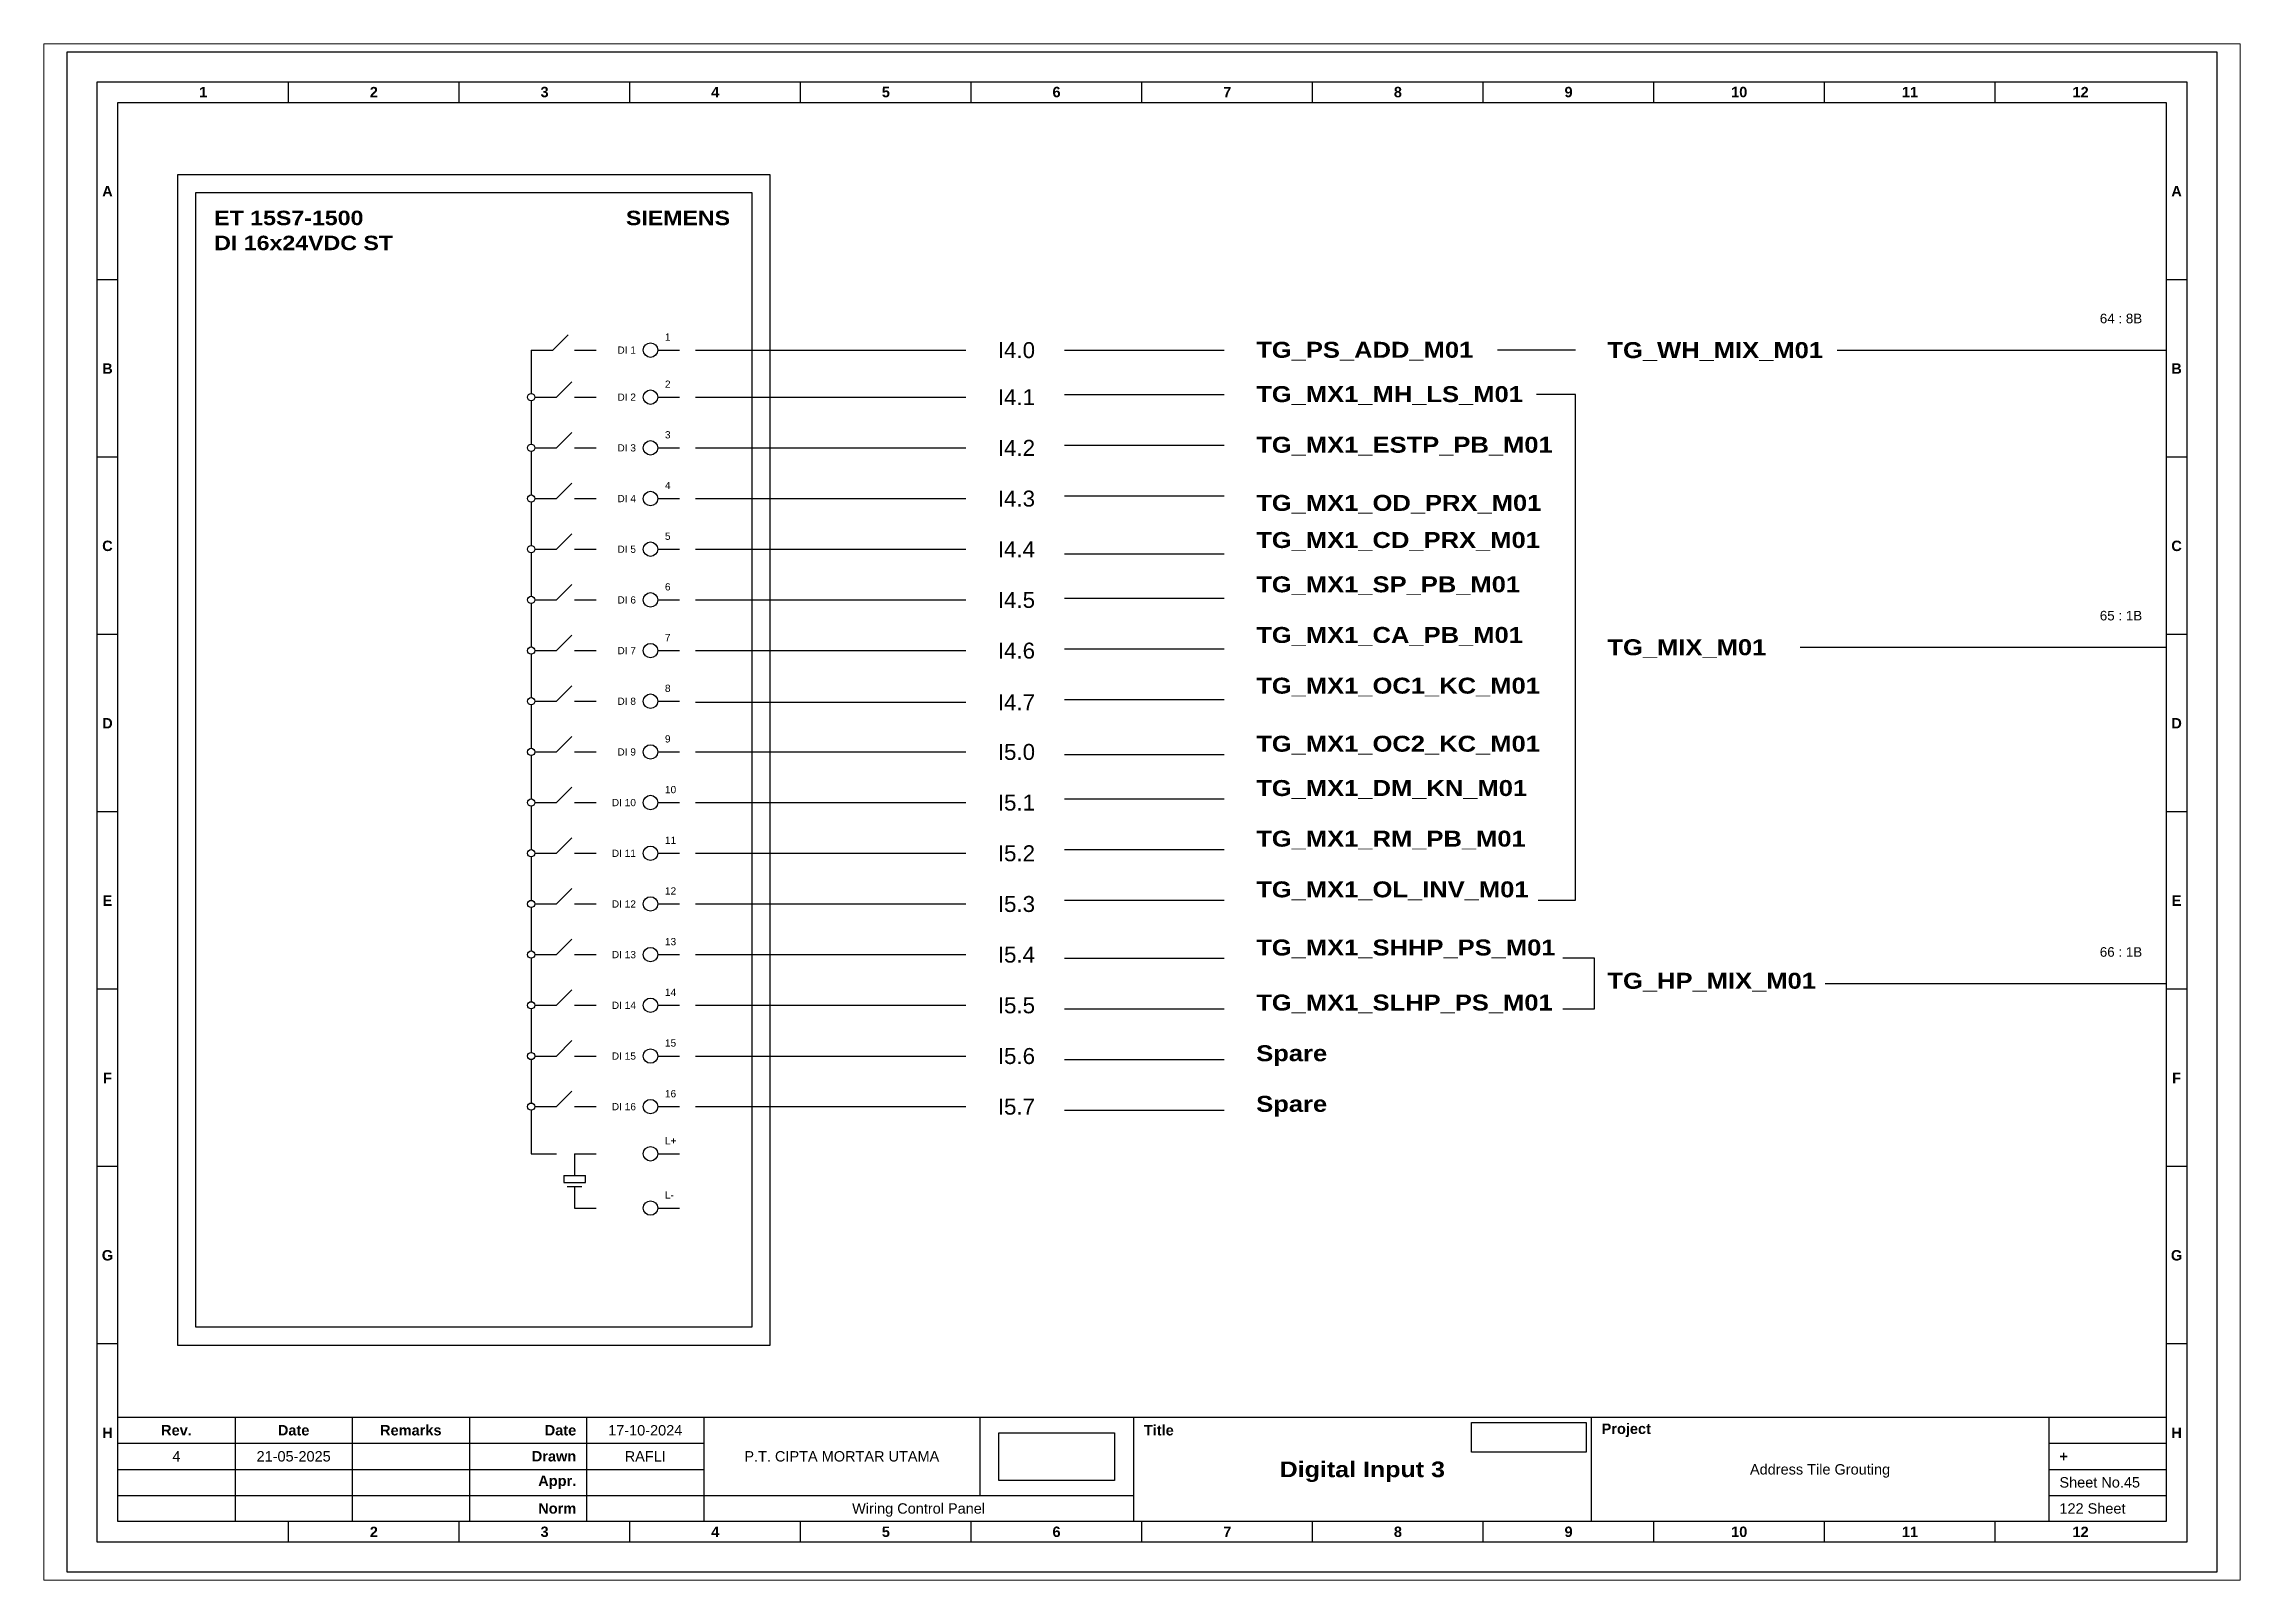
# Paper-space layout 'Card DI 3' of a CAD drawing. Header units: centimetres, sheet in millimetres. Extents: x -3 to 818, y -16 to 558.
# The model-space entities are those that its viewports show. They can reach past a viewport. Long polylines and large blocks are cut down to what shows.
import ezdxf
from ezdxf.enums import TextEntityAlignment as Align

# ---------------------------------------------------------------- set-up
doc = ezdxf.new("R2010")
doc.units = ezdxf.units.CM
doc.header["$MEASUREMENT"] = 0
doc.layers.add('MU Project Line', color=7, linetype='Continuous', true_color=0xfefefe)
doc.styles.add('Bold', font='ariblk.ttf', dxfattribs={"height": 25.4})
doc.styles.get("Standard").update_dxf_attribs({"font": 'arial.ttf'})
picture_1 = doc.add_image_def('image1.png', size_in_pixel=(2048, 847))
picture_2 = doc.add_image_def('image2.png', size_in_pixel=(2092, 542))

# ---------------------------------------------------------------- blocks, each defined once
blk = doc.blocks.new('KOP MU PROJECT')
at = {"color": 6, "ltscale": 50}
for p, q in [((27.74, 184.05), (27.74, 186.66)), ((49.13, 184.05), (49.13, 186.66)), ((70.51, 184.05), (70.51, 186.66)), ((91.89, 184.05), (91.89, 186.66)), ((113.27, 184.05), (113.27, 186.66)), ((134.66, 184.05), (134.66, 186.66)), ((156.04, 184.05), (156.04, 186.66)), ((177.42, 184.05), (177.42, 186.66)), ((198.8, 184.05), (198.8, 186.66)), ((220.19, 184.05), (220.19, 186.66)), ((241.57, 184.05), (241.57, 186.66)), ((6.36, 161.84), (3.75, 161.84)), ((265.59, 161.84), (262.98, 161.84)), ((6.36, 139.63), (3.75, 139.63)), ((265.59, 139.63), (262.98, 139.63)), ((6.36, 117.42), (3.75, 117.42)), ((265.59, 117.42), (262.98, 117.42)), ((6.36, 95.22), (3.75, 95.22)), ((265.59, 95.22), (262.98, 95.22)), ((6.36, 73.01), (3.75, 73.01)), ((265.59, 73.01), (262.98, 73.01)), ((6.36, 50.8), (3.75, 50.8)), ((265.59, 50.8), (262.98, 50.8)), ((6.36, 28.59), (3.75, 28.59)), ((265.59, 28.59), (262.98, 28.59)), ((27.74, 3.75), (27.74, 6.36)), ((49.13, 3.75), (49.13, 6.36)), ((70.51, 3.75), (70.51, 6.36)), ((91.89, 3.75), (91.89, 6.36)), ((113.27, 3.75), (113.27, 6.36)), ((134.66, 3.75), (134.66, 6.36)), ((156.04, 3.75), (156.04, 6.36)), ((177.42, 3.75), (177.42, 6.36)), ((198.8, 3.75), (198.8, 6.36)), ((220.19, 3.75), (220.19, 6.36)), ((241.57, 3.75), (241.57, 6.36))]:
    blk.add_line(p, q, dxfattribs=at)
at = {"ltscale": 50}
for p, q in [((6.36, 19.41), (262.98, 19.41)), ((21.04, 19.41), (21.04, 6.36)), ((35.72, 19.41), (35.72, 6.36)), ((50.41, 19.41), (50.41, 6.36)), ((65.09, 19.41), (65.09, 6.36)), ((79.77, 19.41), (79.77, 6.36)), ((114.35, 19.41), (114.35, 9.62)), ((133.6, 19.41), (133.6, 6.36)), ((190.95, 19.41), (190.95, 6.36)), ((248.3, 19.41), (248.3, 6.36)), ((6.36, 16.15), (79.77, 16.15)), ((248.3, 16.15), (262.98, 16.15)), ((6.36, 12.89), (79.77, 12.89)), ((248.3, 12.89), (262.98, 12.89)), ((6.36, 9.62), (133.6, 9.62)), ((248.3, 9.62), (262.98, 9.62))]:
    blk.add_line(p, q, dxfattribs=at)
at = {"color": 1, "ltscale": 50}
blk.add_lwpolyline([(269.34, 0), (0, 0), (0, 190.41), (269.34, 190.41)], close=True, dxfattribs=at)
at = {"color": 6, "ltscale": 50}
for points in [[(265.59, 3.75), (3.75, 3.75), (3.75, 186.66), (265.59, 186.66)], [(262.98, 6.36), (6.36, 6.36), (6.36, 184.05), (262.98, 184.05)]]:
    blk.add_lwpolyline(points, close=True, dxfattribs=at)
at = {"ltscale": 50, "char_height": 1.305, "attachment_point": 4}
for s, width, heights, insert in [('\\pxqc;{\\fArial|b1|i0|c0|p34;1}', 21.3825, [2.51], (6.36, 185.36)), ('\\pxqc;{\\fArial|b1|i0|c0|p34;2}', 21.3825, [2.51], (27.74, 185.36)), ('\\pxqc;{\\fArial|b1|i0|c0|p34;3}', 21.3825, [2.51], (49.13, 185.36)), ('\\pxqc;{\\fArial|b1|i0|c0|p34;4}', 21.3825, [2.51], (70.51, 185.36)), ('\\pxqc;{\\fArial|b1|i0|c0|p34;5}', 21.3825, [2.51], (91.89, 185.36)), ('\\pxqc;{\\fArial|b1|i0|c0|p34;6}', 21.3825, [2.51], (113.27, 185.36)), ('\\pxqc;{\\fArial|b1|i0|c0|p34;7}', 21.3825, [2.51], (134.66, 185.36)), ('\\pxqc;{\\fArial|b1|i0|c0|p34;8}', 21.3825, [2.51], (156.04, 185.36)), ('\\pxqc;{\\fArial|b1|i0|c0|p34;9}', 21.3825, [2.51], (177.42, 185.36)), ('\\pxqc;{\\fArial|b1|i0|c0|p34;10}', 21.3825, [2.51], (198.8, 185.36)), ('\\pxqc;{\\fArial|b1|i0|c0|p34;11}', 21.3825, [2.51], (220.19, 185.36)), ('\\pxqc;{\\fArial|b1|i0|c0|p34;12}', 21.3825, [2.51], (241.57, 185.36)), ('\\pxqc;{\\fArial|b1|i0|c0|p34;A}', 2.61, [2.51], (3.75, 172.95)), ('\\pxqc;{\\fArial|b1|i0|c0|p34;A}', 2.61, [2.51], (262.98, 172.95)), ('\\pxqc;{\\fArial|b1|i0|c0|p34;B}', 2.61, [2.51], (3.75, 150.74)), ('\\pxqc;{\\fArial|b1|i0|c0|p34;B}', 2.61, [2.51], (262.98, 150.74)), ('\\pxqc;{\\fArial|b1|i0|c0|p34;C}', 2.61, [2.51], (3.75, 128.53)), ('\\pxqc;{\\fArial|b1|i0|c0|p34;C}', 2.61, [2.51], (262.98, 128.53)), ('\\pxqc;{\\fArial|b1|i0|c0|p34;D}', 2.61, [2.51], (3.75, 106.32)), ('\\pxqc;{\\fArial|b1|i0|c0|p34;D}', 2.61, [2.51], (262.98, 106.32)), ('\\pxqc;{\\fArial|b1|i0|c0|p34;E}', 2.61, [2.51], (3.75, 84.11)), ('\\pxqc;{\\fArial|b1|i0|c0|p34;E}', 2.61, [2.51], (262.98, 84.11)), ('\\pxqc;{\\fArial|b1|i0|c0|p34;F}', 2.61, [2.51], (3.75, 61.9)), ('\\pxqc;{\\fArial|b1|i0|c0|p34;F}', 2.61, [2.51], (262.98, 61.9)), ('\\pxqc;{\\fArial|b1|i0|c0|p34;G}', 2.61, [2.51], (3.75, 39.69)), ('\\pxqc;{\\fArial|b1|i0|c0|p34;G}', 2.61, [2.51], (262.98, 39.69)), ('\\pxqc;{\\fArial|b1|i0|c0|p34;H}', 2.61, [2.51], (3.75, 17.47)), ('\\pxqc;{\\fArial|b1|i0|c0|p34;Rev.}', 14.6811, [2.88], (6.36, 17.78)), ('\\pxqc;{\\fArial|b1|i0|c0|p34;Date}', 14.6811, [2.88], (21.04, 17.78)), ('\\pxqc;{\\fArial|b1|i0|c0|p34;Remarks}', 14.6811, [2.88], (35.72, 17.78)), ('\\pxqr;{\\fArial|b1|i0|c0|p34;Date}', 13.3761, [2.88], (50.41, 17.78)), ('\\pxql;{\\fArial|b1|i0|c0|p34;Title}', 50.2419, [2.88], (134.9, 17.78)), ('\\pxql;{\\fArial|b1|i0|c0|p34;Project}', 50.2419, [2.88], (192.25, 17.78)), ('\\pxqc;{\\fArial|b1|i0|c0|p34;H}', 2.61, [2.51], (262.98, 17.47)), ('\\pxqr;{\\fArial|b1|i0|c0|p34;Drawn}', 13.3761, [2.88], (50.41, 14.52)), ('\\pxql;{\\fArial|b1|i0|c0|p34;+}', 14.6811, [2.88], (249.61, 14.52)), ('\\pxqr;{\\fArial|b1|i0|c0|p34;Appr.}', 13.3761, [2.88], (50.41, 11.26)), ('\\pxqr;{\\fArial|b1|i0|c0|p34;Norm}', 13.3761, [2.88], (50.41, 7.99)), ('\\pxqc;{\\fArial|b1|i0|c0|p34;2}', 21.3825, [2.51], (27.74, 5.06)), ('\\pxqc;{\\fArial|b1|i0|c0|p34;3}', 21.3825, [2.51], (49.13, 5.06)), ('\\pxqc;{\\fArial|b1|i0|c0|p34;4}', 21.3825, [2.51], (70.51, 5.06)), ('\\pxqc;{\\fArial|b1|i0|c0|p34;5}', 21.3825, [2.51], (91.89, 5.06)), ('\\pxqc;{\\fArial|b1|i0|c0|p34;6}', 21.3825, [2.51], (113.27, 5.06)), ('\\pxqc;{\\fArial|b1|i0|c0|p34;7}', 21.3825, [2.51], (134.66, 5.06)), ('\\pxqc;{\\fArial|b1|i0|c0|p34;8}', 21.3825, [2.51], (156.04, 5.06)), ('\\pxqc;{\\fArial|b1|i0|c0|p34;9}', 21.3825, [2.51], (177.42, 5.06)), ('\\pxqc;{\\fArial|b1|i0|c0|p34;10}', 21.3825, [2.51], (198.8, 5.06)), ('\\pxqc;{\\fArial|b1|i0|c0|p34;11}', 21.3825, [2.51], (220.19, 5.06)), ('\\pxqc;{\\fArial|b1|i0|c0|p34;12}', 21.3825, [2.51], (241.57, 5.06))]:
    blk.add_mtext_dynamic_manual_height_columns(s, width=width, gutter_width=0.0326, heights=heights, dxfattribs=dict(at, insert=insert))
at = {"ltscale": 50}
for tag, p in [('DATECREATED', (72.43, 17.78)), ('REV', (13.7, 14.52)), ('REVDATE', (28.38, 14.52)), ('REMARKS', (43.06, 14.52)), ('DRAWN', (72.43, 14.52)), ('COMPANY', (97.06, 14.52)), ('APPR', (72.43, 11.26)), ('PROJECT', (219.62, 12.89)), ('NORM', (72.43, 7.99)), ('DRAWINGCATEGORY', (106.68, 7.99)), ('DESCRIPTION', (162.27, 10.03))]:
    blk.add_attdef(tag, text='', height=1.3, dxfattribs=at).set_placement(p, align=Align.MIDDLE_CENTER)
at = {"ltscale": 50, "style": 'Bold'}
blk.add_attdef('TITLE', text='', height=1.96, dxfattribs=at).set_placement((162.27, 12.89), align=Align.MIDDLE_CENTER)
at = {"ltscale": 50}
for tag, p in [('SHEETNUMBER', (249.61, 11.26)), ('TOTALSHEET', (249.61, 7.99))]:
    blk.add_attdef(tag, text='', height=1.3, dxfattribs=at).set_placement(p, align=Align.MIDDLE_LEFT)
image = blk.add_image(picture_1, insert=(116.72, 11.48), size_in_units=(14.5, 6), dxfattribs=at)
image.dxf.flags = 15
image = blk.add_image(picture_2, insert=(175.94, 15.04), size_in_units=(14.36, 3.72), dxfattribs=at)
image.dxf.flags = 15

msp = doc.modelspace()

# ---------------------------------------------------------------- linework, layer by layer
at = {"ltscale": 50}
for p, q in [((2091.17, 2788.5), (2093.09, 2790.42)), ((2088.45, 2788.5), (2091.17, 2788.5)), ((2088.45, 2788.5), (2088.45, 2783.06)), ((2093.89, 2788.5), (2096.61, 2788.5)), ((2091.62, 2782.61), (2093.55, 2784.53)), ((2088.45, 2782.15), (2088.45, 2776.71)), ((2088.9, 2782.61), (2091.62, 2782.61)), ((2093.89, 2782.61), (2096.61, 2782.61)), ((2088.9, 2776.26), (2091.62, 2776.26)), ((2091.62, 2776.26), (2093.55, 2778.18)), ((2093.89, 2776.26), (2096.61, 2776.26)), ((2088.45, 2775.81), (2088.45, 2770.37)), ((2091.62, 2769.91), (2093.55, 2771.84)), ((2088.45, 2769.46), (2088.45, 2764.02)), ((2088.9, 2769.91), (2091.62, 2769.91)), ((2093.89, 2769.91), (2096.61, 2769.91)), ((2091.62, 2763.57), (2093.55, 2765.49)), ((2088.45, 2763.11), (2088.45, 2757.67)), ((2088.9, 2763.57), (2091.62, 2763.57)), ((2093.89, 2763.57), (2096.61, 2763.57)), ((2088.9, 2757.22), (2091.62, 2757.22)), ((2091.62, 2757.22), (2093.55, 2759.14)), ((2093.89, 2757.22), (2096.61, 2757.22)), ((2088.45, 2756.77), (2088.45, 2751.33)), ((2091.62, 2750.87), (2093.55, 2752.8)), ((2088.45, 2750.42), (2088.45, 2744.98)), ((2088.9, 2750.87), (2091.62, 2750.87)), ((2093.89, 2750.87), (2096.61, 2750.87)), ((2091.62, 2744.53), (2093.55, 2746.45)), ((2088.45, 2744.07), (2088.45, 2738.63)), ((2088.9, 2744.53), (2091.62, 2744.53)), ((2093.89, 2744.53), (2096.61, 2744.53)), ((2088.45, 2737.73), (2088.45, 2732.29)), ((2088.9, 2738.18), (2091.62, 2738.18)), ((2091.62, 2738.18), (2093.55, 2740.1)), ((2093.89, 2738.18), (2096.61, 2738.18)), ((2091.62, 2731.84), (2093.55, 2733.76)), ((2088.45, 2731.38), (2088.45, 2725.94)), ((2088.9, 2731.84), (2091.62, 2731.84)), ((2093.89, 2731.84), (2096.61, 2731.84)), ((2091.62, 2725.49), (2093.55, 2727.41)), ((2088.45, 2725.04), (2088.45, 2719.6)), ((2088.9, 2725.49), (2091.62, 2725.49)), ((2093.89, 2725.49), (2096.61, 2725.49)), ((2088.45, 2718.69), (2088.45, 2713.25)), ((2088.9, 2719.14), (2091.62, 2719.14)), ((2091.62, 2719.14), (2093.55, 2721.07)), ((2093.89, 2719.14), (2096.61, 2719.14)), ((2091.62, 2712.8), (2093.55, 2714.72)), ((2088.45, 2712.34), (2088.45, 2706.9)), ((2088.9, 2712.8), (2091.62, 2712.8)), ((2093.89, 2712.8), (2096.61, 2712.8)), ((2091.62, 2706.45), (2093.55, 2708.37)), ((2088.45, 2706), (2088.45, 2700.56)), ((2088.9, 2706.45), (2091.62, 2706.45)), ((2093.89, 2706.45), (2096.61, 2706.45)), ((2091.62, 2700.1), (2093.55, 2702.03)), ((2088.45, 2699.65), (2088.45, 2694.21)), ((2088.9, 2700.1), (2091.62, 2700.1)), ((2093.89, 2700.1), (2096.61, 2700.1)), ((2088.9, 2693.76), (2091.62, 2693.76)), ((2091.62, 2693.76), (2093.55, 2695.68)), ((2093.89, 2693.76), (2096.61, 2693.76)), ((2088.45, 2693.3), (2088.45, 2687.86)), ((2088.45, 2687.86), (2091.62, 2687.86)), ((2093.89, 2687.86), (2096.61, 2687.86)), ((2093.89, 2687.86), (2093.89, 2685.14)), ((2092.53, 2685.14), (2095.25, 2685.14)), ((2092.53, 2685.14), (2092.53, 2684.25)), ((2092.53, 2684.25), (2095.25, 2684.25)), ((2092.98, 2683.78), (2094.8, 2683.78)), ((2093.89, 2683.78), (2093.89, 2681.06)), ((2095.25, 2684.25), (2095.25, 2685.14)), ((2093.89, 2681.06), (2096.61, 2681.06))]:
    msp.add_line(p, q, dxfattribs=at)
at = {"color": 6, "ltscale": 50}
for p, q in [((2104.3, 2788.5), (2107.02, 2788.5)), ((2104.3, 2782.61), (2107.02, 2782.61)), ((2104.3, 2776.26), (2107.02, 2776.26)), ((2104.3, 2769.91), (2107.02, 2769.91)), ((2104.3, 2763.57), (2107.02, 2763.57)), ((2104.3, 2757.22), (2107.02, 2757.22)), ((2104.3, 2750.87), (2107.02, 2750.87)), ((2104.3, 2744.53), (2107.02, 2744.53)), ((2104.3, 2738.18), (2107.02, 2738.18)), ((2104.3, 2731.84), (2107.02, 2731.84)), ((2104.3, 2725.49), (2107.02, 2725.49)), ((2104.3, 2719.14), (2107.02, 2719.14)), ((2104.3, 2712.8), (2107.02, 2712.8)), ((2104.3, 2706.45), (2107.02, 2706.45)), ((2104.3, 2700.1), (2107.02, 2700.1)), ((2104.3, 2693.76), (2107.02, 2693.76)), ((2104.3, 2687.86), (2107.02, 2687.86)), ((2104.3, 2681.06), (2107.02, 2681.06))]:
    msp.add_line(p, q, dxfattribs=at)
at = {"color": 146, "ltscale": 50, "true_color": 0x105689}
for p, q in [((2109.02, 2788.5), (2142.92, 2788.5)), ((2155.29, 2788.5), (2175.29, 2788.5)), ((2219.29, 2788.5), (2209.52, 2788.5)), ((2252.07, 2788.5), (2293.29, 2788.5)), ((2109.02, 2782.61), (2142.92, 2782.61)), ((2155.29, 2782.96), (2175.29, 2782.96)), ((2219.29, 2782.96), (2214.42, 2782.96)), ((2219.29, 2719.62), (2219.29, 2782.96)), ((2109.02, 2776.26), (2142.92, 2776.26)), ((2155.29, 2776.61), (2175.29, 2776.61)), ((2109.02, 2769.91), (2142.92, 2769.91)), ((2155.29, 2770.26), (2175.29, 2770.26)), ((2109.02, 2763.57), (2142.92, 2763.57)), ((2155.29, 2762.99), (2175.29, 2762.99)), ((2109.02, 2757.22), (2142.92, 2757.22)), ((2155.29, 2757.44), (2175.29, 2757.44)), ((2109.02, 2750.87), (2142.92, 2750.87)), ((2155.29, 2751.1), (2175.29, 2751.1)), ((2247.45, 2751.29), (2293.29, 2751.29)), ((2109.02, 2744.4), (2142.92, 2744.4)), ((2155.29, 2744.75), (2175.29, 2744.75)), ((2109.02, 2738.18), (2142.92, 2738.18)), ((2155.29, 2737.86), (2175.29, 2737.86)), ((2155.29, 2732.31), (2175.29, 2732.31)), ((2109.02, 2731.84), (2142.92, 2731.84)), ((2109.02, 2725.49), (2142.92, 2725.49)), ((2155.29, 2725.97), (2175.29, 2725.97)), ((2109.02, 2719.14), (2142.92, 2719.14)), ((2155.29, 2719.62), (2175.29, 2719.62)), ((2214.61, 2719.62), (2219.29, 2719.62)), ((2109.02, 2712.8), (2142.92, 2712.8)), ((2155.29, 2712.34), (2175.29, 2712.34)), ((2221.69, 2712.34), (2217.69, 2712.34)), ((2221.69, 2706), (2221.69, 2712.34)), ((2250.58, 2709.17), (2293.29, 2709.17)), ((2109.02, 2706.45), (2142.92, 2706.45)), ((2155.29, 2706), (2175.29, 2706)), ((2217.69, 2706), (2221.69, 2706)), ((2109.02, 2700.1), (2142.92, 2700.1)), ((2155.29, 2699.65), (2175.29, 2699.65)), ((2109.02, 2693.76), (2142.92, 2693.76)), ((2155.29, 2693.3), (2175.29, 2693.3))]:
    msp.add_line(p, q, dxfattribs=at)
at = {"ltscale": 50}
msp.add_lwpolyline([(2044.17, 2810.49), (2118.36, 2810.49), (2118.36, 2663.86), (2044.17, 2663.86)], close=True, dxfattribs=at)
at = {"color": 6, "ltscale": 50}
msp.add_lwpolyline([(2046.44, 2808.23), (2116.09, 2808.23), (2116.09, 2666.13), (2046.44, 2666.13)], close=True, dxfattribs=at)
at = {"color": 6, "ltscale": 500}
for centre in [(2103.4, 2788.5), (2103.4, 2782.61), (2103.4, 2776.26), (2103.4, 2769.91), (2103.4, 2763.57), (2103.4, 2757.22), (2103.4, 2750.87), (2103.4, 2744.53), (2103.4, 2738.18), (2103.4, 2731.84), (2103.4, 2725.49), (2103.4, 2719.14), (2103.4, 2712.8), (2103.4, 2706.45), (2103.4, 2700.1), (2103.4, 2693.76), (2103.4, 2687.86), (2103.4, 2681.06)]:
    msp.add_circle(centre, 0.907, dxfattribs=at)
at = {"ltscale": 500}
for centre in [(2088.45, 2782.61), (2088.45, 2776.26), (2088.45, 2769.91), (2088.45, 2763.57), (2088.45, 2757.22), (2088.45, 2750.87), (2088.45, 2744.53), (2088.45, 2738.18), (2088.45, 2731.84), (2088.45, 2725.49), (2088.45, 2719.14), (2088.45, 2712.8), (2088.45, 2706.45), (2088.45, 2700.1), (2088.45, 2693.76)]:
    msp.add_circle(centre, 0.453, dxfattribs=at)

# ---------------------------------------------------------------- block references
msp.add_blockref('KOP MU PROJECT', (2030.31, 2635.45)).add_auto_attribs({'TITLE': 'Digital Input 3', 'PROJECT': 'Address Tile Grouting', 'COMPANY': 'P.T. CIPTA MORTAR UTAMA', 'DRAWINGCATEGORY': 'Wiring Control Panel', 'DRAWN': 'RAFLI', 'DATECREATED': '17-10-2024', 'REVDATE': '21-05-2025', 'REV': '4', 'SHEETNUMBER': 'Sheet No.45', 'TOTALSHEET': '122 Sheet'})

# ---------------------------------------------------------------- texts
at = {"ltscale": 500, "style": 'Bold'}
for s, p in [('ET 15S7-1500', (2048.74, 2805.96)), ('DI 16x24VDC ST', (2048.74, 2802.83))]:
    msp.add_text(s, height=1.8132, dxfattribs=at).set_placement(p, align=Align.TOP_LEFT)
msp.add_text('SIEMENS', height=1.813, dxfattribs=at).set_placement((2113.37, 2805.96), align=Align.TOP_RIGHT)
at = {"ltscale": 500}
for s, p in [('64 : 8B', (2290.29, 2791.5)), ('65 : 1B', (2290.29, 2754.29)), ('66 : 1B', (2290.29, 2712.17))]:
    msp.add_text(s, height=1.2, dxfattribs=at).set_placement(p, align=Align.BOTTOM_RIGHT)
for s, p in [('1', (2105.21, 2789.41)), ('2', (2105.21, 2783.51)), ('3', (2105.21, 2777.17)), ('4', (2105.21, 2770.82)), ('5', (2105.21, 2764.47)), ('6', (2105.21, 2758.13)), ('7', (2105.21, 2751.78)), ('8', (2105.21, 2745.43)), ('9', (2105.21, 2739.09)), ('10', (2105.21, 2732.74)), ('11', (2105.21, 2726.4)), ('12', (2105.21, 2720.05)), ('13', (2105.21, 2713.7)), ('14', (2105.21, 2707.36)), ('15', (2105.21, 2701.01)), ('16', (2105.21, 2694.66)), ('L+', (2105.21, 2688.77)), ('L-', (2105.21, 2681.97))]:
    msp.add_text(s, height=0.907, dxfattribs=at).set_placement(p, align=Align.BOTTOM_LEFT)
for s, p in [('DI 1', (2101.58, 2788.5)), ('DI 2', (2101.58, 2782.61)), ('DI 3', (2101.58, 2776.26)), ('DI 4', (2101.58, 2769.91)), ('DI 5', (2101.58, 2763.57)), ('DI 6', (2101.58, 2757.22)), ('DI 7', (2101.58, 2750.87)), ('DI 8', (2101.58, 2744.53)), ('DI 9', (2101.58, 2738.18)), ('DI 10', (2101.58, 2731.84)), ('DI 11', (2101.58, 2725.49)), ('DI 12', (2101.58, 2719.14)), ('DI 13', (2101.58, 2712.8)), ('DI 14', (2101.58, 2706.45)), ('DI 15', (2101.58, 2700.1)), ('DI 16', (2101.58, 2693.76))]:
    msp.add_text(s, height=0.907, dxfattribs=at).set_placement(p, align=Align.MIDDLE_RIGHT)
for s, p in [('I4.0', (2146.92, 2788.5)), ('I4.1', (2146.92, 2782.61)), ('I4.2', (2146.92, 2776.26)), ('I4.3', (2146.92, 2769.91)), ('I4.4', (2146.92, 2763.57)), ('I4.5', (2146.92, 2757.22)), ('I4.6', (2146.92, 2750.87)), ('I4.7', (2146.92, 2744.4)), ('I5.0', (2146.92, 2738.18)), ('I5.1', (2146.92, 2731.84)), ('I5.2', (2146.92, 2725.49)), ('I5.3', (2146.92, 2719.14)), ('I5.4', (2146.92, 2712.8)), ('I5.5', (2146.92, 2706.45)), ('I5.6', (2146.92, 2700.1)), ('I5.7', (2146.92, 2693.76))]:
    msp.add_text(s, height=2, dxfattribs=at).set_placement(p, align=Align.MIDDLE_LEFT)
at = {"ltscale": 500, "style": 'Bold'}
for s, p in [('TG_PS_ADD_M01', (2179.29, 2788.54)), ('TG_WH_MIX_M01', (2223.29, 2788.5)), ('TG_MX1_MH_LS_M01', (2179.29, 2782.99)), ('TG_MX1_ESTP_PB_M01', (2179.29, 2776.65)), ('TG_MX1_OD_PRX_M01', (2179.29, 2769.37)), ('TG_MX1_CD_PRX_M01', (2179.29, 2764.72)), ('TG_MX1_SP_PB_M01', (2179.29, 2759.17)), ('TG_MX1_CA_PB_M01', (2179.29, 2752.83)), ('TG_MIX_M01', (2223.29, 2751.29)), ('TG_MX1_OC1_KC_M01', (2179.29, 2746.48)), ('TG_MX1_OC2_KC_M01', (2179.29, 2739.21)), ('TG_MX1_DM_KN_M01', (2179.29, 2733.66)), ('TG_MX1_RM_PB_M01', (2179.29, 2727.32)), ('TG_MX1_OL_INV_M01', (2179.29, 2720.97)), ('TG_MX1_SHHP_PS_M01', (2179.29, 2713.69)), ('TG_HP_MIX_M01', (2223.29, 2709.52)), ('TG_MX1_SLHP_PS_M01', (2179.29, 2706.8)), ('Spare', (2179.29, 2700.45)), ('Spare', (2179.29, 2694.11))]:
    msp.add_text(s, height=2, dxfattribs=at).set_placement(p, align=Align.MIDDLE_LEFT)

psp = doc.layouts.new('Card DI 3')

# ---------------------------------------------------------------- viewports
at = {"layer": 'MU Project Line', "ltscale": 50}
psp.add_viewport(center=(407.25, 271.11), size=(820.98, 573.9882), view_center_point=(2164.98, 2730.66), view_height=192.3681, dxfattribs=at)

doc.saveas('drawing.dxf')
